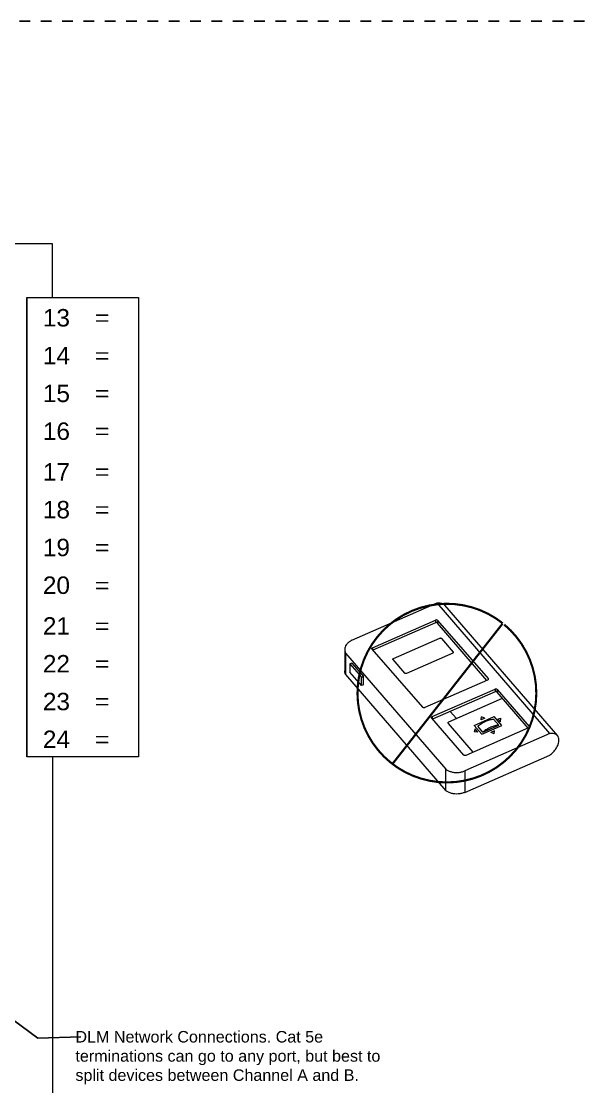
# Model space of a CAD drawing. Header units: inches. Extents: x -60 to 2005, y -577 to 104.
# Drawn here: x 519.82 to 532.95, y 10.46 to 35.46 of the extents above; entities that cross this region are included whole.
import ezdxf
from ezdxf.enums import TextEntityAlignment as Align

# ---------------------------------------------------------------- set-up
doc = ezdxf.new("R2010")
doc.units = ezdxf.units.IN
doc.header["$MEASUREMENT"] = 0
doc.linetypes.add('Demo', pattern=[0.5, 0.25, -0.25])
doc.layers.get('0').update_dxf_attribs({"lineweight": 5})
doc.layers.add('PANEL', color=7, linetype='Continuous', lineweight=0)
doc.layers.add('WS_DETAIL', color=7, linetype='Continuous', lineweight=5)
doc.layers.add('PS Borders', color=40, linetype='Demo', lineweight=5, plot=False)
doc.styles.add('ARIAL', font='arial.ttf')
doc.dimstyles.get("Standard").update_dxf_attribs({"dimtxt": 0.18, "dimasz": 0.18, "dimexe": 0.18, "dimexo": 0.0625, "dimgap": 0.09, "dimtad": 0, "dimtih": 1, "dimtoh": 1, "dimdec": 4, "dimzin": 0, "dimdsep": 46, "dimtxsty": 'Standard', "dimcen": 0.09, "dimadec": 0, "dimazin": 0, "dimtfac": 1, "dimtdec": 4, "dimtofl": 0, "dimtmove": 0, "dimatfit": 3, "dimfxl": 1, "dimtolj": 1, "dimtzin": 0, "dimarcsym": 0})

# ---------------------------------------------------------------- blocks, each defined once
blk = doc.blocks.new('LMCT-100_i')
at = {"extrusion": (0, 0.700492, 0.71366)}
for p, q in [((-24.44, 12.57), (-4.49, 21.34)), ((21.96, -9.31), (-4.49, 21.34)), ((-2.72, 20.82), (23.73, -9.83)), ((-19.6, 10.84), (-4.88, 17.31)), ((-4.88, 16.69), (-19.52, 10.26)), ((-4.89, 17.31), (-4.89, 16.68)), ((-4.39, 17.23), (7.47, 3.58)), ((-4.39, 17.22), (-4.39, 16.6)), ((7.2, 3.17), (-4.39, 16.6)), ((-14.71, 8.31), (-3.84, 13.09)), ((-3.47, 13.03), (-0.73, 9.81)), ((-26.13, 10.41), (-26.13, 5.37)), ((-7.85, -3.15), (-19.72, 10.49)), ((-19.6, 10.84), (-19.6, 10.35)), ((-25.93, 9.59), (-25.93, 4.54)), ((-25.92, 9.59), (-2.4, -17.69)), ((-12.03, 4.85), (-14.8, 8.05)), ((-0.8, 9.56), (-11.67, 4.79)), ((-24.48, 7.23), (-24.92, 7.04)), ((-24.92, 7.04), (-22.2, 3.89)), ((-24.92, 7.04), (-24.92, 5.11)), ((-22.2, 1.96), (-24.92, 5.11)), ((-22.2, 3.89), (-21.76, 4.08)), ((-22.2, 1.96), (-22.2, 3.89)), ((-21.76, 2.15), (-21.76, 4.08)), ((7.36, 3.23), (-7.36, -3.23)), ((7.47, 3.58), (7.47, 3.31)), ((-21.76, 2.15), (-22.2, 1.96)), ((-5.6, -5.33), (9.12, 1.14)), ((9.12, 0.51), (-5.52, -5.91)), ((9.12, 1.14), (9.12, 0.51)), ((9.61, 1.05), (17.1, -7.63)), ((9.61, 1.05), (9.61, 0.43)), ((16.9, -8.02), (9.61, 0.43)), ((-1.72, -6.58), (10.88, -1.04)), ((0.07, -5.79), (-1.38, -4.1)), ((1.77, -14.36), (-5.72, -5.68)), ((-5.6, -5.33), (-5.6, -5.82)), ((3.96, -13.7), (-1.84, -6.93)), ((4.2, -7.4), (8.9, -5.34)), ((6, -9.49), (4.2, -7.4)), ((6, -9.49), (10.7, -7.42)), ((6.24, -8.97), (9.96, -7.33)), ((8.76, -5.94), (9.96, -7.33)), ((10.7, -7.42), (8.9, -5.34)), ((21.96, -9.31), (2, -18.08)), ((16.98, -7.98), (2.27, -14.44)), ((5.05, -8.96), (4.42, -8.23)), ((6.24, -8.97), (5.04, -7.57)), ((17.1, -7.63), (17.1, -7.9)), ((2, -23.12), (21.96, -14.36)), ((-2.4, -22.73), (-2.4, -17.69)), ((2, -18.08), (2, -23.12))]:
    blk.add_line(p, q, dxfattribs=at)
for p, q in [((5.83, -6.07), (5.93, -5.37)), ((6.71, -5.7), (5.93, -5.37)), ((9.78, -5.85), (10.48, -5.73)), ((10.4, -6.57), (10.48, -5.73)), ((4.42, -8.23), (4.2, -8.91)), ((5.05, -8.96), (4.2, -8.91)), ((8.87, -9.36), (8.09, -9.03)), ((8.87, -9.36), (8.97, -8.66))]:
    blk.add_line(p, q)
at = {"extrusion": (-0.310472, -0.62793, 0.71366)}
for p, q in [((6.71, -5.7), (5.83, -6.07)), ((8.97, -8.66), (8.09, -9.03))]:
    blk.add_line(p, q, dxfattribs=at)
at = {"extrusion": (-0.692921, 0.102711, 0.71366)}
blk.add_line((10.4, -6.57), (9.78, -5.85), dxfattribs=at)
for centre in [(-4.71, 16.87), (-4.71, 16.25)]:
    blk.add_arc(centre, 0.477, 48.6015, 112.129)
for points, knots in [([(-4.49, 21.34), (-4.24, 21.37), (-3.76, 21.38), (-3.16, 21.21), (-2.85, 20.98), (-2.72, 20.83), (-2.72, 20.82)], [0, 0, 0, 0, 0.1, 0.2, 0.3, 0.3044799, 0.3044799, 0.3044799, 0.3044799]), ([(-25.93, 4.54), (-26.02, 4.72), (-26.11, 5), (-26.13, 5.28), (-26.13, 5.37)], [0, 0, 0, 0, 0.1666667, 0.2459578, 0.2459578, 0.2459578, 0.2459578])]:
    blk.add_open_spline(points, degree=3, knots=knots)
for points in [[(-24.44, 12.57), (-24.67, 12.47), (-25.09, 12.23), (-25.6, 11.79), (-25.95, 11.27), (-26.13, 10.71), (-26.14, 10.14), (-26.02, 9.77), (-25.93, 9.59)], [(-3.84, 13.09), (-3.82, 13.1), (-3.78, 13.11), (-3.71, 13.12), (-3.64, 13.11), (-3.57, 13.1), (-3.52, 13.07), (-3.49, 13.04), (-3.47, 13.03)], [(-19.72, 10.49), (-19.73, 10.51), (-19.76, 10.55), (-19.77, 10.62), (-19.77, 10.69), (-19.73, 10.75), (-19.68, 10.8), (-19.63, 10.83), (-19.6, 10.84)], [(-14.8, 8.05), (-14.81, 8.07), (-14.83, 8.1), (-14.84, 8.15), (-14.83, 8.2), (-14.81, 8.24), (-14.77, 8.28), (-14.73, 8.3), (-14.71, 8.31)], [(-0.73, 9.81), (-0.72, 9.8), (-0.7, 9.77), (-0.69, 9.72), (-0.69, 9.67), (-0.72, 9.62), (-0.76, 9.58), (-0.8, 9.56), (-0.82, 9.55)], [(-11.67, 4.79), (-11.69, 4.78), (-11.73, 4.76), (-11.8, 4.75), (-11.87, 4.76), (-11.93, 4.78), (-11.99, 4.81), (-12.02, 4.83), (-12.03, 4.85)], [(7.47, 3.58), (7.49, 3.56), (7.51, 3.52), (7.53, 3.46), (7.52, 3.39), (7.48, 3.32), (7.43, 3.27), (7.38, 3.24), (7.35, 3.23)], [(9.12, 1.14), (9.14, 1.15), (9.2, 1.17), (9.3, 1.18), (9.39, 1.17), (9.48, 1.15), (9.56, 1.11), (9.6, 1.07), (9.61, 1.05)], [(9.61, 0.43), (9.6, 0.45), (9.56, 0.48), (9.48, 0.52), (9.39, 0.55), (9.3, 0.56), (9.2, 0.54), (9.14, 0.53), (9.12, 0.51)], [(-7.36, -3.23), (-7.38, -3.24), (-7.44, -3.26), (-7.54, -3.27), (-7.63, -3.27), (-7.72, -3.24), (-7.8, -3.2), (-7.84, -3.17), (-7.85, -3.15)], [(-5.72, -5.68), (-5.73, -5.66), (-5.76, -5.62), (-5.77, -5.56), (-5.76, -5.49), (-5.73, -5.42), (-5.67, -5.37), (-5.62, -5.34), (-5.6, -5.33)], [(-1.84, -6.93), (-1.85, -6.91), (-1.88, -6.87), (-1.89, -6.8), (-1.88, -6.74), (-1.85, -6.67), (-1.8, -6.62), (-1.75, -6.59), (-1.72, -6.58)], [(5.04, -7.57), (5.33, -7.34), (5.94, -6.91), (6.9, -6.4), (7.85, -6.06), (8.47, -5.96), (8.76, -5.94)], [(9.96, -7.33), (9.67, -7.35), (9.06, -7.46), (8.1, -7.8), (7.14, -8.3), (6.53, -8.73), (6.24, -8.97)], [(17.1, -7.63), (17.12, -7.65), (17.14, -7.69), (17.16, -7.75), (17.15, -7.82), (17.11, -7.88), (17.06, -7.94), (17.01, -7.97), (16.98, -7.98)], [(21.96, -14.36), (22.21, -14.17), (22.68, -13.76), (23.28, -13.06), (23.74, -12.32), (24.02, -11.58), (24.12, -10.88), (24.02, -10.27), (23.74, -9.78), (23.28, -9.44), (22.68, -9.27), (22.21, -9.28), (21.96, -9.31)], [(2.27, -14.44), (2.24, -14.46), (2.18, -14.48), (2.09, -14.49), (1.99, -14.48), (1.9, -14.45), (1.83, -14.42), (1.79, -14.38), (1.77, -14.36)], [(-2.4, -17.69), (-2.22, -17.83), (-1.8, -18.07), (-1.08, -18.32), (-0.3, -18.46), (0.5, -18.47), (1.29, -18.34), (1.78, -18.18), (2, -18.08)], [(2, -23.12), (1.78, -23.22), (1.29, -23.39), (0.5, -23.51), (-0.3, -23.5), (-1.08, -23.37), (-1.8, -23.11), (-2.22, -22.87), (-2.4, -22.73)]]:
    blk.add_open_spline(points, degree=3)
at = {"layer": 'WS_DETAIL'}
blk.add_line((-24.48, 7.23), (-21.76, 4.08), dxfattribs=at)
at = {"layer": 'WS_DETAIL', "extrusion": (0, 0.700492, 0.71366)}
blk.add_line((-25.93, 4.54), (-2.4, -22.73), dxfattribs=at)
blk = doc.blocks.new('LMCP-24_TW')
at = {"layer": 'PANEL', "linetype": 'Continuous'}
for p, q in [((46.39, 175.73), (-46.39, 175.73)), ((46.39, 165.66), (46.39, 175.73)), ((46.39, 79.44), (46.39, 0))]:
    blk.add_line(p, q, dxfattribs=at)
at = {"layer": 'PANEL'}
for p, q in [((54.6, 162.39), (56.78, 162.39)), ((54.6, 161.3), (56.78, 161.3)), ((54.6, 155.29), (56.78, 155.29)), ((54.6, 154.2), (56.78, 154.2)), ((54.6, 148.2), (56.78, 148.2)), ((54.6, 147.11), (56.78, 147.11)), ((54.6, 141.11), (56.78, 141.11)), ((54.6, 140.01), (56.78, 140.01)), ((54.6, 133.47), (56.78, 133.47)), ((54.6, 132.37), (56.78, 132.37)), ((54.6, 126.37), (56.78, 126.37)), ((54.6, 125.28), (56.78, 125.28)), ((54.6, 119.28), (56.78, 119.28)), ((54.6, 118.19), (56.78, 118.19)), ((54.6, 112.18), (56.78, 112.18)), ((54.6, 111.09), (56.78, 111.09)), ((54.6, 104.54), (56.78, 104.54)), ((54.6, 103.45), (56.78, 103.45)), ((54.6, 97.45), (56.78, 97.45)), ((54.6, 96.36), (56.78, 96.36)), ((54.6, 90.35), (56.78, 90.35)), ((54.6, 89.26), (56.78, 89.26)), ((54.6, 83.26), (56.78, 83.26)), ((54.6, 82.17), (56.78, 82.17))]:
    blk.add_line(p, q, dxfattribs=at)
at = {"layer": 'PANEL', "linetype": 'Continuous'}
blk.add_lwpolyline([(62.5, 79.44), (41.59, 79.44), (41.59, 165.66), (62.5, 165.66)], close=True, dxfattribs=at)
at = {"layer": 'PANEL', "style": 'ARIAL'}
for s, p in [('13', (47.13, 160.21)), ('14', (47.13, 153.11)), ('15', (47.13, 146.02)), ('16', (47.13, 138.92)), ('17', (47.13, 131.28)), ('18', (47.13, 124.19)), ('19', (47.13, 117.09)), ('20', (47.13, 110)), ('21', (47.13, 102.36)), ('22', (47.13, 95.26)), ('23', (47.13, 88.17)), ('24', (47.13, 81.08))]:
    blk.add_text(s, height=3.274, dxfattribs=at).set_placement(p, align=Align.CENTER)

msp = doc.modelspace()

# ---------------------------------------------------------------- linework, layer by layer
at = {"const_width": 0.05}
msp.add_lwpolyline([(531.1, 21.34, 170.981156), (531.138, 21.309, 2.689397)], format="xyb", dxfattribs=at)
msp.add_lwpolyline([(531.1, 21.331), (528.517, 18.037)], dxfattribs=at)
at = {"layer": 'PANEL'}
for p, q in [((521.577, 28.57), (521.85, 28.57)), ((521.577, 28.434), (521.85, 28.434)), ((521.577, 27.684), (521.85, 27.684)), ((521.577, 27.547), (521.85, 27.547)), ((521.577, 26.797), (521.85, 26.797)), ((521.577, 26.66), (521.85, 26.66)), ((521.577, 25.91), (521.85, 25.91)), ((521.577, 25.774), (521.85, 25.774)), ((521.577, 24.955), (521.85, 24.955)), ((521.577, 24.819), (521.85, 24.819)), ((521.577, 24.068), (521.85, 24.068)), ((521.577, 23.932), (521.85, 23.932)), ((521.577, 23.181), (521.85, 23.181)), ((521.577, 23.045), (521.85, 23.045)), ((521.577, 22.295), (521.85, 22.295)), ((521.577, 22.158), (521.85, 22.158)), ((521.577, 21.34), (521.85, 21.34)), ((521.577, 21.203), (521.85, 21.203)), ((521.577, 20.453), (521.85, 20.453)), ((521.577, 20.316), (521.85, 20.316)), ((521.577, 19.566), (521.85, 19.566)), ((521.577, 19.43), (521.85, 19.43)), ((521.577, 18.679), (521.85, 18.679)), ((521.577, 18.543), (521.85, 18.543))]:
    msp.add_line(p, q, dxfattribs=at)
at = {"layer": 'PANEL', "linetype": 'Continuous'}
msp.add_lwpolyline([(522.565, 18.202), (519.951, 18.202), (519.951, 28.98), (522.565, 28.98)], close=True, dxfattribs=at)
at = {"layer": 'PS Borders', "lineweight": -3}
msp.add_lwpolyline([(498.681, -5.064), (552.022, -5.064), (552.022, 35.465), (498.681, 35.465)], close=True, dxfattribs=at)

# ---------------------------------------------------------------- block references
at = {"lineweight": -3, "xscale": 0.125, "yscale": 0.125, "zscale": 0.125}
msp.add_blockref('LMCP-24_TW', (514.748, 8.277), dxfattribs=at)
at = {"xscale": 0.1, "yscale": 0.1, "zscale": 0.1}
msp.add_blockref('LMCT-100_i', (530.012, 19.682), dxfattribs=at)

# ---------------------------------------------------------------- texts
at = {"layer": 'WS_DETAIL', "insert": (521.085, 11.771), "char_height": 0.27, "width": 7.83092, "attachment_point": 1, "style": 'ARIAL'}
msp.add_mtext('\\A1;DLM Network Connections. Cat 5e terminations can go to any port, but best to split devices between Channel A and B.', dxfattribs=at)

# ---------------------------------------------------------------- leaders
at = {"layer": 'WS_DETAIL'}
msp.add_leader([(519.106, 12.41), (520.203, 11.602), (521.212, 11.636)], dimstyle='Standard', override={"dimtxt": 0.27, "dimasz": 0.33, "dimgap": 0.09, "dimtad": 0}, dxfattribs=at)

doc.saveas('drawing.dxf')
